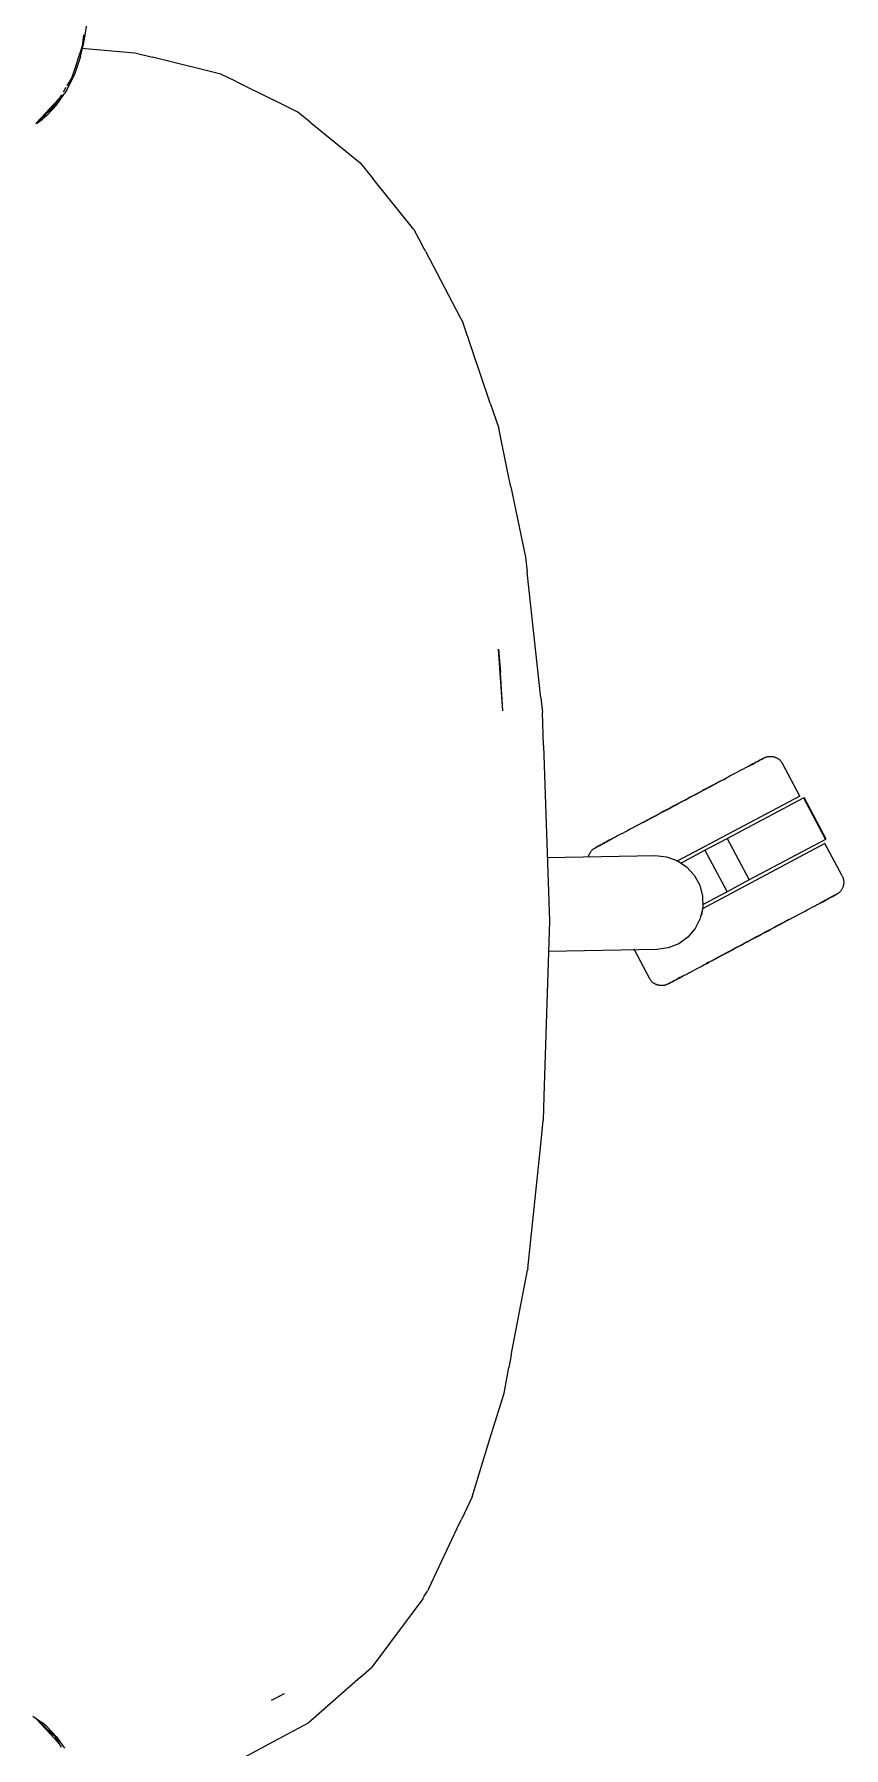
# Model space of a CAD drawing. Header units: millimetres. Extents: x 155927 to 326028, y -36033 to 97293.
# Drawn here: x 199403 to 199645, y 12605 to 13115 of the extents above; entities that cross this region are included whole.
import ezdxf

# ---------------------------------------------------------------- set-up
doc = ezdxf.new("R2010")
doc.units = ezdxf.units.MM
doc.header["$MEASUREMENT"] = 0
doc.layers.add('G-IMPT', color=8, linetype='CONTINUOUS', lineweight=9)
doc.layers.add('I-FURN', color=8, linetype='CONTINUOUS', lineweight=9)

msp = doc.modelspace()

# ---------------------------------------------------------------- linework, layer by layer
at = {"layer": 'G-IMPT'}
for p, q in [((199418.21, 13112.83), (199419.32, 13119.59)), ((199418.12, 13115.28), (199417.66, 13111.99)), ((199417.66, 13111.99), (199414.63, 13102.6)), ((199417.23, 13108.9), (199418.21, 13112.83)), ((199417.52, 13111.37), (199433.4, 13109.92)), ((199433.4, 13109.92), (199438.69, 13108.63)), ((199417.23, 13108.9), (199415.49, 13103.82)), ((199441.06, 13108.04), (199438.69, 13108.63)), ((199459, 13103.64), (199441.06, 13108.04)), ((199412.88, 13099.68), (199412.02, 13098.24)), ((199413.28, 13099.18), (199412.48, 13097.8)), ((199414.63, 13102.6), (199413.16, 13100.14)), ((199415.49, 13103.82), (199413.28, 13099.18)), ((199463.37, 13101.49), (199459, 13103.64)), ((199463.37, 13101.49), (199474.84, 13095.85)), ((199410.86, 13096.38), (199403.95, 13088.99)), ((199409.66, 13094.29), (199403.95, 13088.99)), ((199409.44, 13094.76), (199406.37, 13091.22)), ((199407.17, 13091.3), (199410.03, 13094.35)), ((199410.86, 13096.38), (199409.58, 13094.91)), ((199411.55, 13097.45), (199409.66, 13094.29)), ((199410.03, 13094.35), (199412.48, 13097.8)), ((199482, 13092.32), (199474.84, 13095.85)), ((199403.87, 13088.95), (199403.95, 13088.99)), ((199403.95, 13088.99), (199406.37, 13091.22)), ((199404.06, 13088.95), (199405.84, 13090.17)), ((199407.17, 13091.3), (199405.84, 13090.17)), ((199485.65, 13089.35), (199482, 13092.32)), ((199485.65, 13089.35), (199500.6, 13077.18)), ((199500.6, 13077.18), (199504.36, 13072.51)), ((199516.57, 13057.38), (199504.36, 13072.51)), ((199516.57, 13057.38), (199519.28, 13052.25)), ((199520, 13050.87), (199519.28, 13052.25)), ((199520, 13050.87), (199530.3, 13031.37)), ((199530.3, 13031.37), (199531.18, 13029.71)), ((199539.33, 13005.62), (199531.18, 13029.71)), ((199539.33, 13005.62), (199541.84, 12998.18)), ((199544.71, 12984.36), (199541.84, 12998.18)), ((199545.48, 12980.68), (199544.71, 12984.36)), ((199545.48, 12980.68), (199549.83, 12959.74)), ((199549.83, 12959.74), (199550.31, 12955.32)), ((199554.44, 12917.87), (199550.31, 12955.32)), ((199543.04, 12914.04), (199541.8, 12932.32)), ((199541.8, 12932.32), (199542.41, 12925.37)), ((199543.04, 12914.04), (199542.41, 12925.37)), ((199554.44, 12917.87), (199554.92, 12913.5)), ((199555.25, 12903.56), (199554.92, 12913.5)), ((199555.25, 12903.56), (199556.95, 12851.38)), ((199556.95, 12851.38), (199555.34, 12799.21)), ((199555.34, 12799.21), (199555.11, 12791.95)), ((199554.38, 12784.89), (199555.11, 12791.95)), ((199550.56, 12747.9), (199554.38, 12784.89)), ((199545.6, 12722.06), (199550.47, 12747.43)), ((199550.56, 12747.9), (199550.47, 12747.43)), ((199545.6, 12722.06), (199544.9, 12718.39)), ((199543.44, 12710.79), (199544.9, 12718.39)), ((199539.25, 12697.18), (199543.44, 12710.79)), ((199533.92, 12679.91), (199539.25, 12697.18)), ((199533.92, 12679.91), (199530.73, 12673.14)), ((199521.04, 12652.58), (199530.3, 12672.23)), ((199530.3, 12672.23), (199530.73, 12673.14)), ((199519.21, 12649.53), (199519.67, 12650.3)), ((199519.67, 12650.3), (199520.61, 12651.87)), ((199521.04, 12652.58), (199520.61, 12651.87)), ((199519.21, 12649.53), (199504.64, 12630.03)), ((199504.64, 12630.03), (199503.92, 12629.06)), ((199500.66, 12626.19), (199485.87, 12613.18)), ((199500.66, 12626.19), (199503.92, 12629.06)), ((199477.91, 12621.2), (199474.02, 12619.24)), ((199475.61, 12620.02), (199474.02, 12619.24)), ((199477.91, 12621.2), (199475.61, 12620.02)), ((199402.99, 12614.61), (199405.84, 12612.65)), ((199403.95, 12613.83), (199406.37, 12611.6)), ((199410.86, 12606.44), (199403.95, 12613.83)), ((199409.66, 12608.53), (199403.95, 12613.83)), ((199407.17, 12611.52), (199405.84, 12612.65)), ((199408.95, 12608.63), (199406.37, 12611.6)), ((199407.17, 12611.52), (199410.03, 12608.47)), ((199474.77, 12607.01), (199485.21, 12612.59)), ((199485.87, 12613.18), (199485.21, 12612.59)), ((199410.86, 12606.44), (199409.58, 12607.91)), ((199411.55, 12605.38), (199409.66, 12608.53)), ((199410.03, 12608.47), (199412.48, 12605.02)), ((199463.53, 12600.99), (199474.77, 12607.01))]:
    msp.add_line(p, q, dxfattribs=at)
at = {"layer": 'I-FURN'}
for p, q in [((199621.24, 12900.11), (199621.39, 12900.17)), ((199621.39, 12900.17), (199621.54, 12900.23)), ((199621.54, 12900.23), (199621.7, 12900.28)), ((199621.7, 12900.28), (199621.85, 12900.32)), ((199621.85, 12900.32), (199622.01, 12900.36)), ((199622.01, 12900.36), (199622.17, 12900.39)), ((199622.17, 12900.39), (199622.33, 12900.41)), ((199622.33, 12900.41), (199622.49, 12900.43)), ((199622.49, 12900.43), (199622.65, 12900.44)), ((199622.65, 12900.44), (199622.81, 12900.44)), ((199622.81, 12900.44), (199622.97, 12900.44)), ((199622.97, 12900.44), (199623.13, 12900.43)), ((199623.13, 12900.43), (199623.29, 12900.42)), ((199623.29, 12900.42), (199623.45, 12900.4)), ((199623.45, 12900.4), (199623.61, 12900.37)), ((199623.61, 12900.37), (199623.77, 12900.34)), ((199623.77, 12900.34), (199623.93, 12900.3)), ((199623.93, 12900.3), (199624.08, 12900.25)), ((199624.08, 12900.25), (199624.23, 12900.2)), ((199624.23, 12900.2), (199624.38, 12900.14)), ((199624.38, 12900.14), (199624.53, 12900.07)), ((199611.83, 12895.12), (199611.04, 12894.7)), ((199612.59, 12895.53), (199611.83, 12895.12)), ((199613.33, 12895.92), (199612.59, 12895.53)), ((199614.04, 12896.29), (199613.33, 12895.92)), ((199614.71, 12896.65), (199614.04, 12896.29)), ((199615.36, 12897), (199614.71, 12896.65)), ((199615.98, 12897.33), (199615.36, 12897)), ((199616.56, 12897.64), (199615.98, 12897.33)), ((199616.25, 12897.47), (199616.82, 12897.77)), ((199617.11, 12897.93), (199616.56, 12897.64)), ((199616.82, 12897.77), (199617.36, 12898.06)), ((199617.63, 12898.21), (199617.11, 12897.93)), ((199617.36, 12898.06), (199617.86, 12898.33)), ((199618.11, 12898.46), (199617.63, 12898.21)), ((199617.86, 12898.33), (199618.32, 12898.57)), ((199618.56, 12898.7), (199618.11, 12898.46)), ((199618.32, 12898.57), (199618.75, 12898.8)), ((199618.97, 12898.92), (199618.56, 12898.7)), ((199618.75, 12898.8), (199619.15, 12899.01)), ((199619.34, 12899.12), (199618.97, 12898.92)), ((199619.15, 12899.01), (199619.5, 12899.2)), ((199619.68, 12899.29), (199619.34, 12899.12)), ((199619.5, 12899.2), (199619.82, 12899.37)), ((199619.97, 12899.45), (199619.68, 12899.29)), ((199619.82, 12899.37), (199620.1, 12899.52)), ((199620.23, 12899.59), (199619.97, 12899.45)), ((199620.1, 12899.52), (199620.34, 12899.65)), ((199620.45, 12899.71), (199620.23, 12899.59)), ((199620.34, 12899.65), (199620.54, 12899.75)), ((199620.63, 12899.8), (199620.45, 12899.71)), ((199620.54, 12899.75), (199620.7, 12899.84)), ((199620.77, 12899.88), (199620.63, 12899.8)), ((199620.7, 12899.84), (199620.82, 12899.9)), ((199620.87, 12899.93), (199620.77, 12899.88)), ((199620.82, 12899.9), (199620.91, 12899.95)), ((199620.93, 12899.96), (199620.87, 12899.93)), ((199620.91, 12899.95), (199620.95, 12899.97)), ((199620.95, 12899.97), (199620.93, 12899.96)), ((199620.95, 12899.97), (199621.1, 12900.04)), ((199620.95, 12899.97), (199620.95, 12899.97)), ((199621.1, 12900.04), (199621.24, 12900.11)), ((199624.53, 12900.07), (199624.68, 12900)), ((199624.68, 12900), (199624.82, 12899.93)), ((199624.82, 12899.93), (199624.96, 12899.85)), ((199624.96, 12899.85), (199625.09, 12899.76)), ((199625.09, 12899.76), (199625.22, 12899.67)), ((199625.22, 12899.67), (199625.35, 12899.57)), ((199625.35, 12899.57), (199625.48, 12899.47)), ((199625.48, 12899.47), (199625.6, 12899.36)), ((199625.6, 12899.36), (199625.71, 12899.25)), ((199625.71, 12899.25), (199625.82, 12899.13)), ((199625.82, 12899.13), (199625.93, 12899.01)), ((199625.93, 12899.01), (199626.03, 12898.88)), ((199626.03, 12898.88), (199626.13, 12898.75)), ((199626.13, 12898.75), (199626.22, 12898.62)), ((199626.22, 12898.62), (199626.3, 12898.48)), ((199626.3, 12898.48), (199626.38, 12898.34)), ((199626.38, 12898.34), (199626.4, 12898.31)), ((199631.55, 12888.62), (199626.4, 12898.31)), ((199601.53, 12889.64), (199602.5, 12890.16)), ((199603.02, 12890.44), (199602.05, 12889.92)), ((199602.5, 12890.16), (199603.47, 12890.67)), ((199603.98, 12890.95), (199603.02, 12890.44)), ((199603.47, 12890.67), (199604.42, 12891.18)), ((199604.92, 12891.45), (199603.98, 12890.95)), ((199604.42, 12891.18), (199605.35, 12891.68)), ((199605.85, 12891.94), (199604.92, 12891.45)), ((199605.35, 12891.68), (199606.28, 12892.17)), ((199606.77, 12892.43), (199605.85, 12891.94)), ((199606.28, 12892.17), (199607.18, 12892.65)), ((199607.66, 12892.91), (199606.77, 12892.43)), ((199607.18, 12892.65), (199608.07, 12893.12)), ((199608.54, 12893.37), (199607.66, 12892.91)), ((199608.07, 12893.12), (199608.94, 12893.58)), ((199609.4, 12893.83), (199608.54, 12893.37)), ((199608.94, 12893.58), (199609.78, 12894.03)), ((199610.23, 12894.27), (199609.4, 12893.83)), ((199611.04, 12894.7), (199610.23, 12894.27)), ((199591.54, 12884.33), (199592.54, 12884.86)), ((199593.08, 12885.15), (199592.08, 12884.62)), ((199592.54, 12884.86), (199593.54, 12885.39)), ((199594.08, 12885.68), (199593.08, 12885.15)), ((199593.54, 12885.39), (199594.54, 12885.93)), ((199595.08, 12886.22), (199594.08, 12885.68)), ((199594.54, 12885.93), (199595.54, 12886.46)), ((199631.55, 12888.62), (199594.8, 12869.08)), ((199596.09, 12886.75), (199595.08, 12886.22)), ((199595.54, 12886.46), (199596.55, 12887)), ((199597.09, 12887.29), (199596.09, 12886.75)), ((199596.55, 12887), (199597.55, 12887.53)), ((199598.1, 12887.82), (199597.09, 12887.29)), ((199597.55, 12887.53), (199598.56, 12888.06)), ((199599.09, 12888.35), (199598.1, 12887.82)), ((199598.56, 12888.06), (199599.55, 12888.59)), ((199600.09, 12888.88), (199599.09, 12888.35)), ((199599.55, 12888.59), (199600.54, 12889.12)), ((199601.08, 12889.4), (199600.09, 12888.88)), ((199600.54, 12889.12), (199601.53, 12889.64)), ((199602.05, 12889.92), (199601.08, 12889.4)), ((199609.97, 12876.01), (199632.68, 12888.08)), ((199632.68, 12888.08), (199639.25, 12875.72)), ((199639.42, 12875.81), (199632.85, 12888.18)), ((199583.56, 12880.09), (199582.69, 12879.63)), ((199584.45, 12880.56), (199583.56, 12880.09)), ((199585.36, 12881.04), (199584.45, 12880.56)), ((199584.86, 12880.78), (199585.78, 12881.27)), ((199586.28, 12881.53), (199585.36, 12881.04)), ((199585.78, 12881.27), (199586.71, 12881.76)), ((199587.22, 12882.03), (199586.28, 12881.53)), ((199586.71, 12881.76), (199587.65, 12882.27)), ((199588.17, 12882.54), (199587.22, 12882.03)), ((199587.65, 12882.27), (199588.61, 12882.77)), ((199589.13, 12883.05), (199588.17, 12882.54)), ((199588.61, 12882.77), (199589.58, 12883.29)), ((199590.1, 12883.57), (199589.13, 12883.05)), ((199589.58, 12883.29), (199590.56, 12883.81)), ((199591.09, 12884.09), (199590.1, 12883.57)), ((199590.56, 12883.81), (199591.54, 12884.33)), ((199592.08, 12884.62), (199591.09, 12884.09)), ((199573.31, 12874.64), (199572.88, 12874.41)), ((199573.07, 12874.51), (199573.52, 12874.75)), ((199573.78, 12874.89), (199573.31, 12874.64)), ((199573.52, 12874.75), (199574, 12875.01)), ((199574.28, 12875.15), (199573.78, 12874.89)), ((199574, 12875.01), (199574.52, 12875.28)), ((199574.81, 12875.44), (199574.28, 12875.15)), ((199574.52, 12875.28), (199575.07, 12875.58)), ((199575.38, 12875.74), (199574.81, 12875.44)), ((199575.07, 12875.58), (199575.65, 12875.89)), ((199575.98, 12876.06), (199575.38, 12875.74)), ((199576.62, 12876.4), (199575.98, 12876.06)), ((199577.28, 12876.75), (199576.62, 12876.4)), ((199577.97, 12877.12), (199577.28, 12876.75)), ((199578.7, 12877.5), (199577.97, 12877.12)), ((199579.45, 12877.9), (199578.7, 12877.5)), ((199580.22, 12878.31), (199579.45, 12877.9)), ((199581.02, 12878.74), (199580.22, 12878.31)), ((199581.85, 12879.18), (199581.02, 12878.74)), ((199582.69, 12879.63), (199581.85, 12879.18)), ((199603.33, 12872.48), (199609.97, 12876.01)), ((199609.97, 12876.01), (199616.54, 12863.65)), ((199639.25, 12875.72), (199616.54, 12863.65)), ((199556.33, 12870.34), (199588.52, 12870.9)), ((199568.65, 12870.61), (199568.69, 12870.76)), ((199568.69, 12870.76), (199568.73, 12870.92)), ((199568.73, 12870.92), (199568.79, 12871.07)), ((199568.79, 12871.07), (199568.85, 12871.22)), ((199568.85, 12871.22), (199568.91, 12871.37)), ((199568.91, 12871.37), (199568.98, 12871.51)), ((199568.98, 12871.51), (199569.06, 12871.65)), ((199569.06, 12871.65), (199569.14, 12871.79)), ((199569.14, 12871.79), (199569.22, 12871.93)), ((199569.22, 12871.93), (199569.32, 12872.06)), ((199569.32, 12872.06), (199569.42, 12872.19)), ((199569.42, 12872.19), (199569.52, 12872.31)), ((199569.52, 12872.31), (199569.63, 12872.43)), ((199569.63, 12872.43), (199569.74, 12872.55)), ((199569.74, 12872.55), (199569.85, 12872.66)), ((199569.85, 12872.66), (199569.98, 12872.77)), ((199569.98, 12872.77), (199570.1, 12872.87)), ((199570.1, 12872.87), (199570.23, 12872.96)), ((199570.23, 12872.96), (199570.36, 12873.05)), ((199570.36, 12873.05), (199570.5, 12873.14)), ((199570.5, 12873.14), (199570.64, 12873.22)), ((199570.64, 12873.22), (199570.68, 12873.24)), ((199570.73, 12873.27), (199570.68, 12873.24)), ((199570.68, 12873.24), (199570.7, 12873.25)), ((199570.68, 12873.24), (199570.68, 12873.24)), ((199570.7, 12873.25), (199570.76, 12873.28)), ((199570.81, 12873.31), (199570.73, 12873.27)), ((199570.76, 12873.28), (199570.86, 12873.34)), ((199570.93, 12873.37), (199570.81, 12873.31)), ((199570.86, 12873.34), (199571, 12873.41)), ((199571.09, 12873.46), (199570.93, 12873.37)), ((199571, 12873.41), (199571.18, 12873.51)), ((199571.29, 12873.57), (199571.09, 12873.46)), ((199571.18, 12873.51), (199571.4, 12873.62)), ((199571.53, 12873.7), (199571.29, 12873.57)), ((199571.4, 12873.62), (199571.66, 12873.76)), ((199571.81, 12873.84), (199571.53, 12873.7)), ((199571.66, 12873.76), (199571.95, 12873.92)), ((199572.13, 12874.01), (199571.81, 12873.84)), ((199571.95, 12873.92), (199572.29, 12874.1)), ((199572.49, 12874.2), (199572.13, 12874.01)), ((199572.29, 12874.1), (199572.66, 12874.3)), ((199572.88, 12874.41), (199572.49, 12874.2)), ((199572.66, 12874.3), (199573.07, 12874.51)), ((199588.52, 12870.9), (199591.88, 12870.55)), ((199591.88, 12870.55), (199595.05, 12869.41)), ((199596.18, 12868.68), (199603.33, 12872.48)), ((199639.07, 12874.49), (199602.35, 12854.97)), ((199603.33, 12872.48), (199609.9, 12860.12)), ((199644.22, 12864.81), (199639.07, 12874.49)), ((199595.05, 12869.41), (199597.86, 12867.54)), ((199597.86, 12867.54), (199600.14, 12865.05)), ((199600.14, 12865.05), (199601.76, 12862.1)), ((199644.22, 12864.81), (199644.29, 12864.66)), ((199644.29, 12864.66), (199644.36, 12864.52)), ((199644.36, 12864.52), (199644.42, 12864.37)), ((199601.76, 12862.1), (199602.63, 12858.83)), ((199609.9, 12860.12), (199602.76, 12856.32)), ((199616.54, 12863.65), (199609.9, 12860.12)), ((199642.42, 12859.29), (199642.5, 12859.33)), ((199642.53, 12859.35), (199642.47, 12859.31)), ((199642.5, 12859.33), (199642.54, 12859.35)), ((199642.55, 12859.36), (199642.53, 12859.35)), ((199642.54, 12859.35), (199642.55, 12859.36)), ((199642.59, 12859.38), (199642.55, 12859.36)), ((199642.73, 12859.46), (199642.59, 12859.38)), ((199642.86, 12859.54), (199642.73, 12859.46)), ((199643, 12859.63), (199642.86, 12859.54)), ((199643.13, 12859.73), (199643, 12859.63)), ((199643.25, 12859.83), (199643.13, 12859.73)), ((199643.37, 12859.94), (199643.25, 12859.83)), ((199643.49, 12860.05), (199643.37, 12859.94)), ((199643.6, 12860.16), (199643.49, 12860.05)), ((199643.71, 12860.28), (199643.6, 12860.16)), ((199643.81, 12860.41), (199643.71, 12860.28)), ((199643.91, 12860.54), (199643.81, 12860.41)), ((199644, 12860.67), (199643.91, 12860.54)), ((199644.09, 12860.8), (199644, 12860.67)), ((199644.17, 12860.94), (199644.09, 12860.8)), ((199644.25, 12861.09), (199644.17, 12860.94)), ((199644.32, 12861.23), (199644.25, 12861.09)), ((199644.38, 12861.38), (199644.32, 12861.23)), ((199644.44, 12861.53), (199644.38, 12861.38)), ((199644.42, 12864.37), (199644.47, 12864.22)), ((199644.49, 12861.68), (199644.44, 12861.53)), ((199644.47, 12864.22), (199644.52, 12864.06)), ((199644.54, 12861.84), (199644.49, 12861.68)), ((199644.52, 12864.06), (199644.56, 12863.91)), ((199644.58, 12861.99), (199644.54, 12861.84)), ((199644.56, 12863.91), (199644.6, 12863.75)), ((199644.61, 12862.15), (199644.58, 12861.99)), ((199644.6, 12863.75), (199644.63, 12863.59)), ((199644.64, 12862.31), (199644.61, 12862.15)), ((199644.63, 12863.59), (199644.65, 12863.43)), ((199644.66, 12862.47), (199644.64, 12862.31)), ((199644.65, 12863.43), (199644.67, 12863.27)), ((199644.68, 12862.63), (199644.66, 12862.47)), ((199644.67, 12863.27), (199644.68, 12863.11)), ((199644.68, 12863.11), (199644.69, 12862.95)), ((199644.69, 12862.79), (199644.68, 12862.63)), ((199644.69, 12862.95), (199644.69, 12862.79)), ((199602.69, 12855.46), (199601.94, 12852.17)), ((199602.63, 12858.83), (199602.69, 12855.46)), ((199632.2, 12853.86), (199633.01, 12854.28)), ((199633.01, 12854.28), (199633.78, 12854.7)), ((199633.78, 12854.7), (199634.53, 12855.09)), ((199634.53, 12855.09), (199635.25, 12855.48)), ((199635.25, 12855.48), (199635.95, 12855.85)), ((199635.95, 12855.85), (199636.61, 12856.2)), ((199636.61, 12856.2), (199637.25, 12856.54)), ((199637.25, 12856.54), (199637.85, 12856.86)), ((199638.16, 12857.02), (199637.57, 12856.71)), ((199637.85, 12856.86), (199638.42, 12857.16)), ((199638.71, 12857.32), (199638.16, 12857.02)), ((199638.42, 12857.16), (199638.95, 12857.44)), ((199639.23, 12857.59), (199638.71, 12857.32)), ((199638.95, 12857.44), (199639.45, 12857.71)), ((199639.71, 12857.85), (199639.23, 12857.59)), ((199639.45, 12857.71), (199639.92, 12857.96)), ((199640.15, 12858.08), (199639.71, 12857.85)), ((199639.92, 12857.96), (199640.35, 12858.19)), ((199640.56, 12858.3), (199640.15, 12858.08)), ((199640.35, 12858.19), (199640.74, 12858.4)), ((199640.94, 12858.5), (199640.56, 12858.3)), ((199640.74, 12858.4), (199641.1, 12858.58)), ((199641.27, 12858.68), (199640.94, 12858.5)), ((199641.1, 12858.58), (199641.41, 12858.75)), ((199641.57, 12858.84), (199641.27, 12858.68)), ((199641.41, 12858.75), (199641.69, 12858.9)), ((199641.83, 12858.97), (199641.57, 12858.84)), ((199641.69, 12858.9), (199641.93, 12859.03)), ((199642.05, 12859.09), (199641.83, 12858.97)), ((199641.93, 12859.03), (199642.14, 12859.14)), ((199642.23, 12859.19), (199642.05, 12859.09)), ((199642.14, 12859.14), (199642.3, 12859.22)), ((199642.37, 12859.26), (199642.23, 12859.19)), ((199642.3, 12859.22), (199642.42, 12859.29)), ((199642.47, 12859.31), (199642.37, 12859.26)), ((199600.42, 12849.16), (199598.23, 12846.6)), ((199601.94, 12852.17), (199600.42, 12849.16)), ((199623.65, 12849.31), (199622.67, 12848.79)), ((199623.12, 12849.03), (199624.1, 12849.55)), ((199624.62, 12849.82), (199623.65, 12849.31)), ((199624.1, 12849.55), (199625.06, 12850.06)), ((199625.58, 12850.33), (199624.62, 12849.82)), ((199625.06, 12850.06), (199626.01, 12850.56)), ((199626.52, 12850.83), (199625.58, 12850.33)), ((199626.01, 12850.56), (199626.95, 12851.06)), ((199627.45, 12851.33), (199626.52, 12850.83)), ((199626.95, 12851.06), (199627.87, 12851.55)), ((199628.36, 12851.81), (199627.45, 12851.33)), ((199627.87, 12851.55), (199628.78, 12852.03)), ((199628.78, 12852.03), (199629.67, 12852.51)), ((199629.67, 12852.51), (199630.53, 12852.97)), ((199630.53, 12852.97), (199631.38, 12853.42)), ((199631.38, 12853.42), (199632.2, 12853.86)), ((199595.49, 12844.63), (199592.35, 12843.38)), ((199598.23, 12846.6), (199595.49, 12844.63)), ((199613.14, 12843.72), (199614.13, 12844.25)), ((199614.67, 12844.53), (199613.68, 12844)), ((199614.13, 12844.25), (199615.13, 12844.78)), ((199615.67, 12845.07), (199614.67, 12844.53)), ((199615.13, 12844.78), (199616.14, 12845.31)), ((199616.68, 12845.6), (199615.67, 12845.07)), ((199616.14, 12845.31), (199617.14, 12845.85)), ((199617.68, 12846.14), (199616.68, 12845.6)), ((199617.14, 12845.85), (199618.15, 12846.38)), ((199618.69, 12846.67), (199617.68, 12846.14)), ((199618.15, 12846.38), (199619.15, 12846.92)), ((199619.69, 12847.2), (199618.69, 12846.67)), ((199619.15, 12846.92), (199620.15, 12847.45)), ((199620.69, 12847.73), (199619.69, 12847.2)), ((199620.15, 12847.45), (199621.15, 12847.98)), ((199621.68, 12848.26), (199620.69, 12847.73)), ((199621.15, 12847.98), (199622.14, 12848.5)), ((199622.67, 12848.79), (199621.68, 12848.26)), ((199622.14, 12848.5), (199623.12, 12849.03)), ((199589.01, 12842.91), (199556.67, 12842.35)), ((199582.12, 12843.13), (199586.82, 12834.29)), ((199592.35, 12843.38), (199589.01, 12842.91)), ((199604.29, 12839.01), (199603.44, 12838.56)), ((199603.83, 12838.77), (199604.69, 12839.22)), ((199605.16, 12839.48), (199604.29, 12839.01)), ((199604.69, 12839.22), (199605.56, 12839.69)), ((199606.05, 12839.95), (199605.16, 12839.48)), ((199605.56, 12839.69), (199606.46, 12840.17)), ((199606.95, 12840.43), (199606.05, 12839.95)), ((199606.46, 12840.17), (199607.37, 12840.65)), ((199607.87, 12840.92), (199606.95, 12840.43)), ((199607.37, 12840.65), (199608.3, 12841.15)), ((199608.81, 12841.42), (199607.87, 12840.92)), ((199608.3, 12841.15), (199609.25, 12841.65)), ((199609.76, 12841.92), (199608.81, 12841.42)), ((199609.25, 12841.65), (199610.2, 12842.16)), ((199610.73, 12842.44), (199609.76, 12841.92)), ((199610.2, 12842.16), (199611.17, 12842.67)), ((199611.7, 12842.95), (199610.73, 12842.44)), ((199611.17, 12842.67), (199612.15, 12843.19)), ((199612.68, 12843.48), (199611.7, 12842.95)), ((199612.15, 12843.19), (199613.14, 12843.72)), ((199613.68, 12844), (199612.68, 12843.48)), ((199586.84, 12834.25), (199586.82, 12834.29)), ((199586.92, 12834.11), (199586.84, 12834.25)), ((199587.01, 12833.98), (199586.92, 12834.11)), ((199587.1, 12833.84), (199587.01, 12833.98)), ((199587.2, 12833.71), (199587.1, 12833.84)), ((199594.26, 12833.68), (199594.67, 12833.9)), ((199594.91, 12834.02), (199594.48, 12833.8)), ((199594.67, 12833.9), (199595.12, 12834.14)), ((199595.37, 12834.27), (199594.91, 12834.02)), ((199595.12, 12834.14), (199595.6, 12834.39)), ((199595.87, 12834.54), (199595.37, 12834.27)), ((199595.6, 12834.39), (199596.11, 12834.67)), ((199596.41, 12834.82), (199595.87, 12834.54)), ((199596.11, 12834.67), (199596.66, 12834.96)), ((199596.98, 12835.13), (199596.41, 12834.82)), ((199596.66, 12834.96), (199597.25, 12835.27)), ((199597.25, 12835.27), (199597.87, 12835.6)), ((199597.87, 12835.6), (199598.51, 12835.94)), ((199598.51, 12835.94), (199599.19, 12836.3)), ((199599.19, 12836.3), (199599.9, 12836.68)), ((199599.9, 12836.68), (199600.63, 12837.07)), ((199600.63, 12837.07), (199601.4, 12837.47)), ((199601.4, 12837.47), (199602.18, 12837.89)), ((199602.18, 12837.89), (199602.99, 12838.33)), ((199602.99, 12838.33), (199603.83, 12838.77)), ((199587.3, 12833.59), (199587.2, 12833.71)), ((199587.4, 12833.47), (199587.3, 12833.59)), ((199587.52, 12833.35), (199587.4, 12833.47)), ((199587.63, 12833.24), (199587.52, 12833.35)), ((199587.75, 12833.13), (199587.63, 12833.24)), ((199587.88, 12833.03), (199587.75, 12833.13)), ((199588, 12832.93), (199587.88, 12833.03)), ((199588.14, 12832.84), (199588, 12832.93)), ((199588.27, 12832.75), (199588.14, 12832.84)), ((199588.41, 12832.67), (199588.27, 12832.75)), ((199588.55, 12832.59), (199588.41, 12832.67)), ((199588.7, 12832.52), (199588.55, 12832.59)), ((199588.85, 12832.46), (199588.7, 12832.52)), ((199589, 12832.4), (199588.85, 12832.46)), ((199589.15, 12832.35), (199589, 12832.4)), ((199589.3, 12832.3), (199589.15, 12832.35)), ((199589.46, 12832.26), (199589.3, 12832.3)), ((199589.62, 12832.23), (199589.46, 12832.26)), ((199589.77, 12832.2), (199589.62, 12832.23)), ((199589.93, 12832.18), (199589.77, 12832.2)), ((199590.1, 12832.16), (199589.93, 12832.18)), ((199590.26, 12832.16), (199590.1, 12832.16)), ((199590.42, 12832.15), (199590.26, 12832.16)), ((199590.58, 12832.16), (199590.42, 12832.15)), ((199590.74, 12832.17), (199590.58, 12832.16)), ((199590.9, 12832.19), (199590.74, 12832.17)), ((199591.06, 12832.21), (199590.9, 12832.19)), ((199591.22, 12832.24), (199591.06, 12832.21)), ((199591.37, 12832.28), (199591.22, 12832.24)), ((199591.53, 12832.32), (199591.37, 12832.28)), ((199591.68, 12832.37), (199591.53, 12832.32)), ((199591.83, 12832.42), (199591.68, 12832.37)), ((199591.98, 12832.49), (199591.83, 12832.42)), ((199592.13, 12832.55), (199591.98, 12832.49)), ((199592.27, 12832.63), (199592.13, 12832.55)), ((199592.27, 12832.63), (199592.29, 12832.64)), ((199592.28, 12832.63), (199592.27, 12832.63)), ((199592.32, 12832.65), (199592.28, 12832.63)), ((199592.29, 12832.64), (199592.35, 12832.67)), ((199592.4, 12832.69), (199592.32, 12832.65)), ((199592.35, 12832.67), (199592.46, 12832.72)), ((199592.53, 12832.76), (199592.4, 12832.69)), ((199592.46, 12832.72), (199592.6, 12832.8)), ((199592.69, 12832.84), (199592.53, 12832.76)), ((199592.6, 12832.8), (199592.78, 12832.89)), ((199592.89, 12832.95), (199592.69, 12832.84)), ((199592.78, 12832.89), (199592.99, 12833.01)), ((199593.13, 12833.08), (199592.89, 12832.95)), ((199592.99, 12833.01), (199593.25, 12833.15)), ((199593.41, 12833.23), (199593.13, 12833.08)), ((199593.25, 12833.15), (199593.55, 12833.3)), ((199593.73, 12833.4), (199593.41, 12833.23)), ((199593.55, 12833.3), (199593.89, 12833.48)), ((199594.08, 12833.59), (199593.73, 12833.4)), ((199593.89, 12833.48), (199594.26, 12833.68)), ((199594.48, 12833.8), (199594.08, 12833.59))]:
    msp.add_line(p, q, dxfattribs=at)
msp.add_arc((199588.95, 12856.91), 13.81, 342.664, 347.6527, dxfattribs=at)
msp.add_open_spline([(199602.56, 12854.55), (199602.49, 12854.11), (199602.39, 12853.69), (199602.27, 12853.27)], degree=3, dxfattribs=at)

doc.saveas('drawing.dxf')
